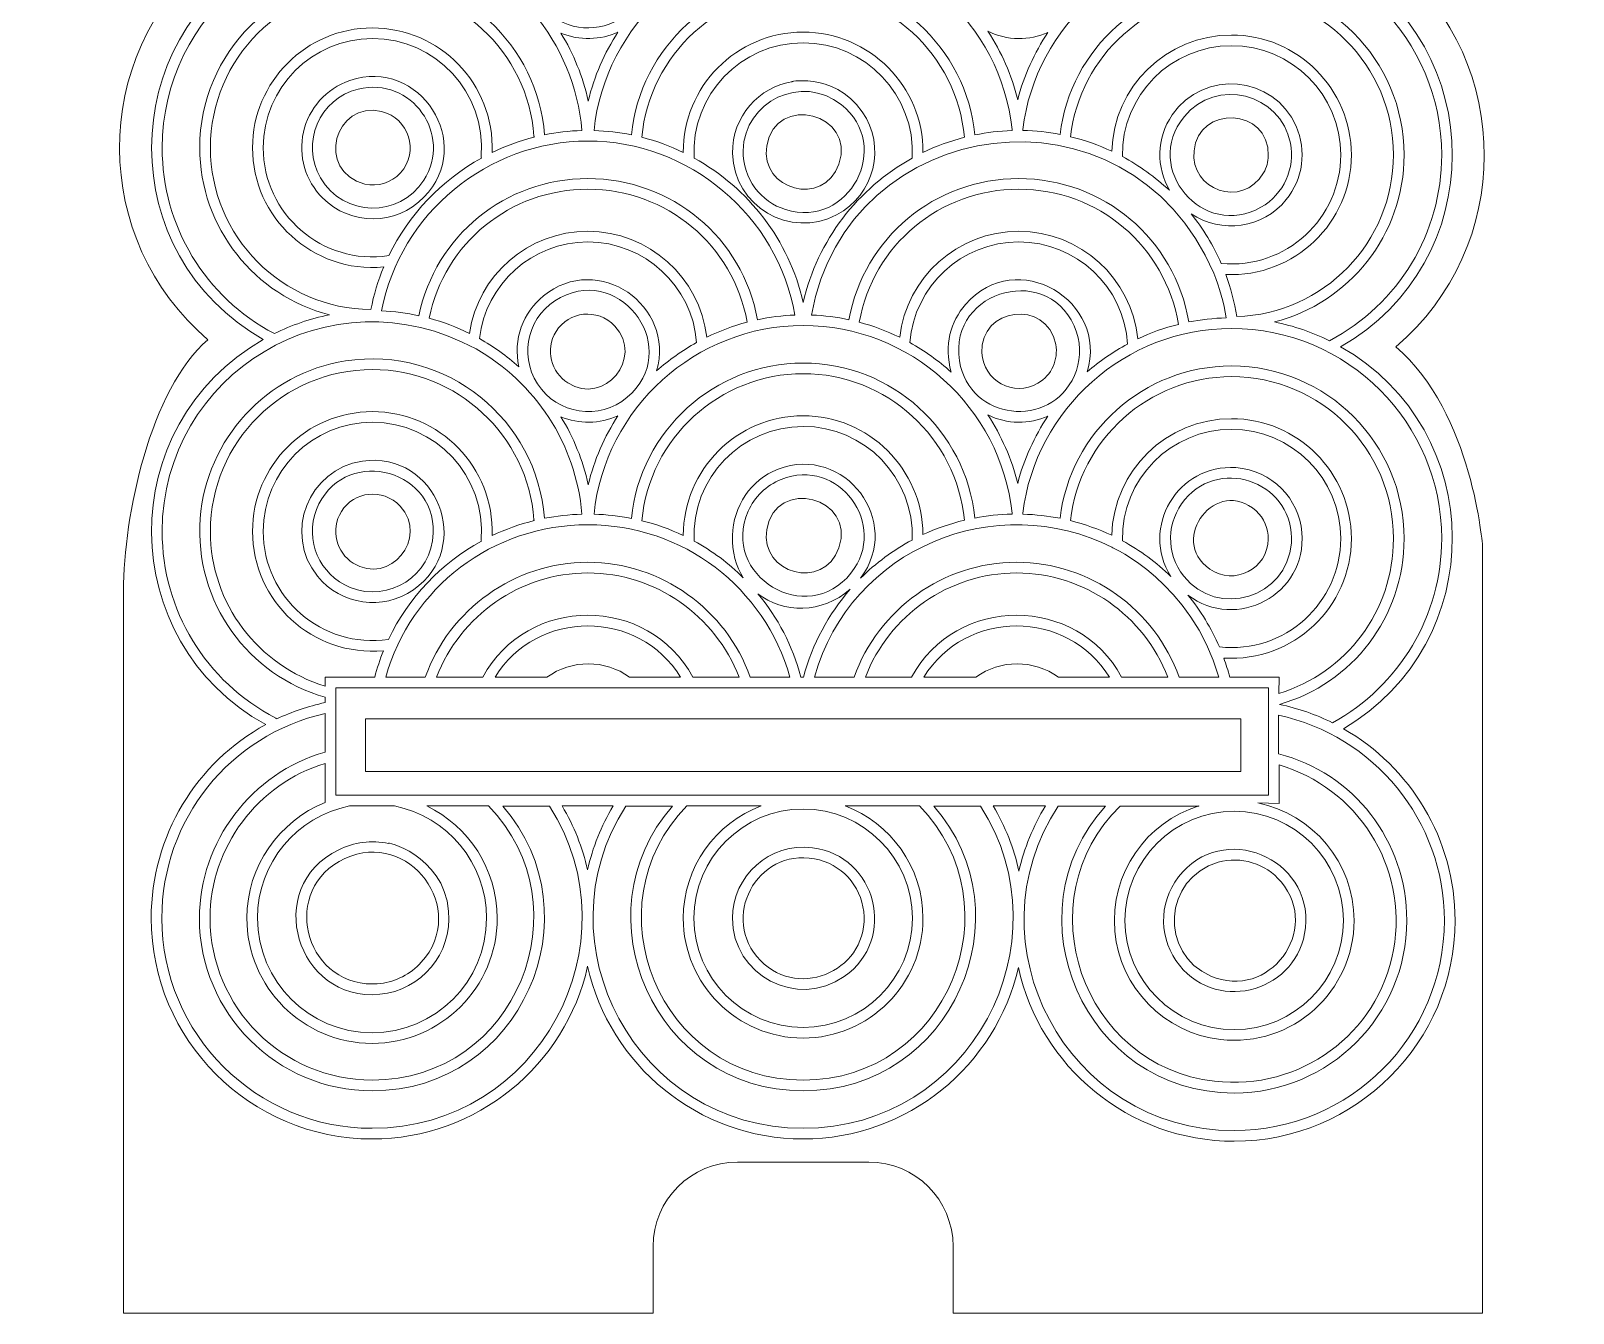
# Model space of a CAD drawing. Header units: inches. Extents: x 147 to 746, y 116 to 678.
# Drawn here: x 456.4 to 746.1, y 116.2 to 357.1 of the extents above; entities that cross this region are included whole.
import ezdxf

# ---------------------------------------------------------------- set-up
doc = ezdxf.new("R2010")
doc.units = ezdxf.units.IN
doc.header["$MEASUREMENT"] = 0
doc.layers.add('_U+0421_U+043B_U+043E_U+0439 1', color=7, linetype='Continuous')

# ---------------------------------------------------------------- blocks, each defined once
blk = doc.blocks.new('block 2')
at = {"layer": '_U+0421_U+043B_U+043E_U+0439 1', "color": 7, "lineweight": 9, "true_color": 0xffffff}
blk.add_lwpolyline([(513.67, 213.48), (513.67, 233.69), (688.84, 233.69), (688.84, 213.48), (513.67, 213.48)], dxfattribs=at)
at = {"layer": '_U+0421_U+043B_U+043E_U+0439 1', "color": 1, "lineweight": 9, "true_color": 0xff0000}
blk.add_lwpolyline([(683.66, 217.98), (519.26, 217.98), (519.26, 227.88), (683.66, 227.88), (683.66, 217.98), (683.66, 217.98)], dxfattribs=at)
for points, knots in [([(712.78, 514.04), (734.77, 532.81), (735.06, 567.01), (712.78, 586.14), (746.07, 614.55), (726, 669.68), (681.9, 669.68), (665.22, 669.68), (650.34, 660.89), (641.85, 647.6), (623.27, 677.62), (580.05, 677.77), (561.24, 647.91), (552.88, 661.77), (537.66, 671.02), (520.55, 671.02), (476.43, 671.02), (456.41, 615.86), (489.67, 587.47), (467.35, 568.31), (467.72, 534.11), (489.67, 515.38), (467.35, 496.21), (467.72, 462.02), (489.67, 443.28), (467.35, 424.12), (467.72, 389.92), (489.67, 371.19), (467.35, 352.03), (467.72, 317.83), (489.67, 299.09), (478.83, 289.79), (473.82, 266.02), (473.82, 251.87), (473.82, 251.87), (473.82, 116.17), (473.82, 116.17), (473.82, 116.17), (573.27, 116.17), (573.27, 116.17), (573.27, 116.17), (573.27, 128.71), (573.27, 128.71), (573.27, 137.46), (580.39, 144.58), (589.14, 144.58), (589.14, 144.58), (613.76, 144.58), (613.76, 144.58), (622.51, 144.58), (629.62, 137.46), (629.62, 128.71), (629.62, 128.71), (629.62, 116.17), (629.62, 116.17), (629.62, 116.17), (729.07, 116.17), (729.07, 116.17), (729.07, 124.46), (729.07, 256.33), (729.07, 260.12), (729.07, 260.12), (727.27, 285.32), (712.78, 297.76), (734.77, 316.53), (735.06, 350.73), (712.78, 369.85), (734.77, 388.62), (735.06, 422.83), (712.78, 441.95), (734.77, 460.72), (735.06, 494.92), (712.78, 514.04)], [0, 0, 0, 0, 1, 1, 1, 2, 2, 2, 3, 3, 3, 4, 4, 4, 5, 5, 5, 6, 6, 6, 7, 7, 7, 8, 8, 8, 9, 9, 9, 10, 10, 10, 11, 11, 11, 12, 12, 12, 13, 13, 13, 14, 14, 14, 15, 15, 15, 16, 16, 16, 17, 17, 17, 18, 18, 18, 19, 19, 19, 20, 20, 20, 21, 21, 21, 22, 22, 22, 23, 23, 23, 24, 24, 24, 24]), ([(594.63, 335.54), (596.28, 345.47), (611.47, 341.62), (608.15, 332.09), (605.32, 323.88), (593.24, 327.24), (594.63, 335.54)], [0, 0, 0, 0, 1, 1, 1, 2, 2, 2, 2]), ([(525.82, 330.45), (524.06, 328.52), (521.54, 327.82), (519.15, 328.31), (509.77, 330.78), (513.46, 344.11), (522.28, 341.98), (527.4, 340.74), (529.4, 334.39), (525.82, 330.45)], [0, 0, 0, 0, 1, 1, 1, 2, 2, 2, 3, 3, 3, 3]), ([(687.94, 330.45), (683.84, 323.58), (674.11, 327.32), (674.86, 334.56), (675.62, 343.18), (689.04, 342.82), (688.81, 333.65), (688.78, 332.53), (688.51, 331.49), (687.94, 330.45)], [0, 0, 0, 0, 1, 1, 1, 2, 2, 2, 3, 3, 3, 3]), ([(555.05, 300.64), (557.44, 304.43), (562.76, 305.12), (566.11, 301.66), (571.56, 295.62), (564.15, 286.65), (557.27, 290.96), (554.17, 292.88), (552.9, 297.23), (555.05, 300.64)], [0, 0, 0, 0, 1, 1, 1, 2, 2, 2, 3, 3, 3, 3]), ([(645.56, 290.91), (640.95, 288.21), (635.3, 291.41), (635.03, 296.63), (634.61, 305.1), (647.14, 306.89), (648.9, 298.21), (649.4, 295.33), (648.16, 292.46), (645.56, 290.91)], [0, 0, 0, 0, 1, 1, 1, 2, 2, 2, 3, 3, 3, 3]), ([(594.63, 263.45), (596.28, 273.37), (611.47, 269.52), (608.15, 260), (605.32, 251.78), (593.24, 255.14), (594.63, 263.45)], [0, 0, 0, 0, 1, 1, 1, 2, 2, 2, 2]), ([(677.83, 255.98), (669.83, 261.62), (679.19, 273.56), (686.51, 266.93), (688.03, 265.56), (688.85, 263.58), (688.81, 261.63), (688.72, 256.05), (682.42, 252.77), (677.83, 255.98)], [0, 0, 0, 0, 1, 1, 1, 2, 2, 2, 3, 3, 3, 3]), ([(514.72, 266.8), (517.11, 270.6), (522.42, 271.29), (525.78, 267.83), (531.22, 261.78), (523.82, 252.82), (516.93, 257.12), (513.84, 259.05), (512.57, 263.4), (514.72, 266.8)], [0, 0, 0, 0, 1, 1, 1, 2, 2, 2, 3, 3, 3, 3])]:
    blk.add_open_spline(points, degree=3, knots=knots, dxfattribs=at)
at = {"layer": '_U+0421_U+043B_U+043E_U+0439 1', "color": 7, "lineweight": 9, "true_color": 0xffffff}
for points, knots in [([(702.93, 226), (730.31, 242.14), (730.21, 281.91), (702.39, 297.78), (730.33, 313.66), (730.39, 353.9), (702.39, 369.88), (730.33, 385.76), (730.39, 425.99), (702.39, 441.97), (730.33, 457.86), (730.38, 498.09), (702.39, 514.06), (730.33, 529.94), (730.39, 570.18), (702.39, 586.16), (715.37, 593.54), (723.38, 607.19), (723.38, 622.2), (723.38, 645.08), (704.77, 663.68), (681.9, 663.68), (662.82, 663.68), (646.39, 650.49), (641.75, 632.57), (637.3, 650.78), (620.75, 664.24), (601.45, 664.24), (582.09, 664.24), (565.45, 650.64), (561.09, 632.31), (557.02, 651.04), (540.19, 665.02), (520.55, 665.02), (497.68, 665.02), (479.07, 646.41), (479.07, 623.54), (479.07, 608.52), (487.08, 594.87), (500.06, 587.49), (472.09, 571.53), (472.1, 531.3), (500.06, 515.4), (472.04, 499.4), (472.16, 459.17), (500.06, 443.3), (472.04, 427.31), (472.16, 387.08), (500.06, 371.21), (472.1, 355.25), (472.1, 315.01), (500.06, 299.11), (471.88, 283.03), (472.17, 242.43), (500.51, 226.77), (487.53, 219.67), (479.01, 205.94), (479.01, 190.39), (479.01, 167.51), (497.62, 148.91), (520.49, 148.91), (540.26, 148.91), (556.84, 162.82), (560.97, 181.36), (565.1, 162.82), (581.68, 148.91), (601.45, 148.91), (621.15, 148.91), (637.67, 162.71), (641.88, 181.15), (645.93, 162.5), (662.56, 148.48), (682.41, 148.48), (705.28, 148.48), (723.89, 167.09), (723.89, 189.96), (723.89, 205.31), (715.48, 218.83), (702.93, 226)], [0, 0, 0, 0, 1, 1, 1, 2, 2, 2, 3, 3, 3, 4, 4, 4, 5, 5, 5, 6, 6, 6, 7, 7, 7, 8, 8, 8, 9, 9, 9, 10, 10, 10, 11, 11, 11, 12, 12, 12, 13, 13, 13, 14, 14, 14, 15, 15, 15, 16, 16, 16, 17, 17, 17, 18, 18, 18, 19, 19, 19, 20, 20, 20, 21, 21, 21, 22, 22, 22, 23, 23, 23, 24, 24, 24, 25, 25, 25, 26, 26, 26, 26]), ([(481.07, 335.16), (481.07, 360.13), (504.26, 379.78), (530.71, 373.29), (546.67, 368.99), (558.55, 355.04), (559.9, 338.4), (557.51, 338.33), (555.16, 338.06), (552.88, 337.6), (551.63, 354.42), (537.45, 367.59), (520.55, 367.59), (502.67, 367.59), (488.13, 353.04), (488.13, 335.16), (488.13, 320.07), (498.5, 307.35), (512.49, 303.76), (508.85, 303.04), (505.38, 301.84), (502.15, 300.23), (489.14, 307.09), (481.07, 320.45), (481.07, 335.16)], [0, 0, 0, 0, 1, 1, 1, 2, 2, 2, 3, 3, 3, 4, 4, 4, 5, 5, 5, 6, 6, 6, 7, 7, 7, 8, 8, 8, 8]), ([(552.21, 376.1), (556.04, 380.91), (562.79, 381.68), (567.55, 378.38), (573.75, 374.08), (574.1, 365.12), (568.39, 360.33), (564.32, 356.92), (558.16, 356.66), (553.74, 360.39), (549.05, 364.39), (548.42, 371.33), (552.21, 376.1)], [0, 0, 0, 0, 1, 1, 1, 2, 2, 2, 3, 3, 3, 4, 4, 4, 4]), ([(640.7, 338.57), (640.69, 338.51), (640.69, 338.45), (640.68, 338.39), (638.31, 338.32), (635.98, 338.04), (633.71, 337.58), (632.09, 354.05), (618.14, 366.8), (601.45, 366.8), (584.81, 366.8), (570.81, 354.04), (569.19, 337.59), (566.91, 338.05), (564.57, 338.33), (562.18, 338.4), (564.21, 358.35), (581.28, 373.86), (601.45, 373.86), (621.59, 373.86), (638.59, 358.46), (640.7, 338.57)], [0, 0, 0, 0, 1, 1, 1, 2, 2, 2, 3, 3, 3, 4, 4, 4, 5, 5, 5, 6, 6, 6, 7, 7, 7, 7]), ([(721.38, 333.83), (721.38, 319.11), (713.31, 305.76), (700.3, 298.9), (697.07, 300.5), (693.6, 301.7), (689.96, 302.42), (703.95, 306.02), (714.32, 318.73), (714.32, 333.83), (714.32, 351.71), (699.78, 366.25), (681.9, 366.25), (665.48, 366.25), (651.62, 353.82), (649.71, 337.67), (647.43, 338.11), (645.1, 338.36), (642.73, 338.41), (642.72, 338.46), (642.72, 338.51), (642.71, 338.56), (645.06, 358.18), (661.97, 373.31), (681.9, 373.31), (703.67, 373.31), (721.38, 355.6), (721.38, 333.83)], [0, 0, 0, 0, 1, 1, 1, 2, 2, 2, 3, 3, 3, 4, 4, 4, 5, 5, 5, 6, 6, 6, 7, 7, 7, 8, 8, 8, 9, 9, 9, 9]), ([(520.55, 357.68), (508.14, 357.68), (498.04, 347.58), (498.04, 335.16), (498.04, 322.08), (509.28, 311.5), (522.68, 312.76), (521.62, 310.21), (520.8, 307.53), (520.27, 304.75), (503.63, 304.9), (490.13, 318.48), (490.13, 335.16), (490.13, 351.94), (503.78, 365.58), (520.55, 365.58), (536.44, 365.58), (549.77, 353.19), (550.9, 337.36), (550.9, 337.28), (550.93, 337.22), (550.95, 337.16), (548.2, 336.46), (545.55, 335.49), (543.03, 334.27), (543.54, 347.26), (533.11, 357.68), (520.55, 357.68)], [0, 0, 0, 0, 1, 1, 1, 2, 2, 2, 3, 3, 3, 4, 4, 4, 5, 5, 5, 6, 6, 6, 7, 7, 7, 8, 8, 8, 9, 9, 9, 9]), ([(601.45, 364.8), (617.2, 364.8), (630.34, 352.71), (631.74, 337.12), (629.04, 336.43), (626.43, 335.48), (623.96, 334.28), (624.04, 346.66), (613.95, 356.89), (601.45, 356.89), (588.9, 356.89), (578.83, 346.58), (578.94, 334.3), (576.46, 335.49), (573.86, 336.44), (571.16, 337.14), (572.56, 352.7), (585.75, 364.8), (601.45, 364.8)], [0, 0, 0, 0, 1, 1, 1, 2, 2, 2, 3, 3, 3, 4, 4, 4, 5, 5, 5, 6, 6, 6, 6]), ([(704.41, 333.83), (704.41, 346.24), (694.32, 356.34), (681.9, 356.34), (669.71, 356.34), (659.76, 346.6), (659.41, 334.5), (656.94, 335.66), (654.35, 336.58), (651.67, 337.24), (653.38, 352.48), (666.42, 364.25), (681.9, 364.25), (698.68, 364.25), (712.32, 350.6), (712.32, 333.83), (712.32, 317.39), (699.21, 303.96), (682.9, 303.43), (682.47, 306.18), (681.76, 308.83), (680.81, 311.36), (693.82, 310.74), (704.41, 321.13), (704.41, 333.83)], [0, 0, 0, 0, 1, 1, 1, 2, 2, 2, 3, 3, 3, 4, 4, 4, 5, 5, 5, 6, 6, 6, 7, 7, 7, 8, 8, 8, 8]), ([(566.67, 356.9), (564.12, 352.98), (562.2, 348.61), (561.09, 343.94), (560.09, 348.52), (558.34, 352.82), (555.96, 356.7), (559.46, 355.24), (563.44, 355.4), (566.67, 356.9)], [0, 0, 0, 0, 1, 1, 1, 2, 2, 2, 3, 3, 3, 3]), ([(636.14, 357.04), (639.78, 355.26), (643.96, 355.27), (647.43, 356.82), (644.87, 353.01), (642.93, 348.75), (641.75, 344.19), (640.61, 348.83), (638.7, 353.16), (636.14, 357.04)], [0, 0, 0, 0, 1, 1, 1, 2, 2, 2, 3, 3, 3, 3]), ([(541.04, 333.23), (533.55, 329.08), (527.41, 322.67), (523.64, 314.89), (511.09, 312.99), (500.04, 322.75), (500.04, 335.16), (500.04, 346.47), (509.24, 355.68), (520.55, 355.68), (532.41, 355.68), (541.93, 345.57), (541, 333.56), (540.99, 333.44), (541.01, 333.33), (541.04, 333.23)], [0, 0, 0, 0, 1, 1, 1, 2, 2, 2, 3, 3, 3, 4, 4, 4, 5, 5, 5, 5]), ([(601.45, 354.89), (613.08, 354.89), (622.59, 345.12), (621.92, 333.21), (611.78, 327.57), (604.12, 317.8), (601.47, 306.08), (598.82, 317.82), (591.14, 327.6), (580.98, 333.23), (580.32, 345.18), (589.85, 354.89), (601.45, 354.89)], [0, 0, 0, 0, 1, 1, 1, 2, 2, 2, 3, 3, 3, 4, 4, 4, 4]), ([(692.19, 325.41), (692.19, 325.41), (692.19, 325.41), (692.19, 325.41), (695.33, 329.29), (696.05, 334.65), (694.04, 339.2), (689.82, 348.79), (676.68, 350.02), (670.76, 341.32), (667.8, 336.95), (667.77, 331.45), (670.23, 327.18), (667.58, 329.65), (664.61, 331.78), (661.4, 333.51), (661.22, 345.02), (670.53, 354.34), (681.9, 354.34), (693.21, 354.34), (702.42, 345.14), (702.42, 333.83), (702.42, 321.93), (692.2, 312.29), (679.98, 313.41), (678.51, 316.8), (676.59, 319.94), (674.31, 322.77), (680.02, 318.9), (687.81, 320.03), (692.19, 325.41)], [0, 0, 0, 0, 1, 1, 1, 2, 2, 2, 3, 3, 3, 4, 4, 4, 5, 5, 5, 6, 6, 6, 7, 7, 7, 8, 8, 8, 9, 9, 9, 10, 10, 10, 10]), ([(516.34, 347.8), (511.81, 346.27), (508.59, 342.49), (507.61, 338.11), (506.6, 333.62), (507.98, 328.92), (511.2, 325.72), (516.43, 320.49), (524.98, 320.49), (530.21, 325.85), (540.02, 335.95), (529.43, 352.27), (516.34, 347.8)], [0, 0, 0, 0, 1, 1, 1, 2, 2, 2, 3, 3, 3, 4, 4, 4, 4]), ([(530.19, 329.04), (525.63, 321.94), (515.11, 322.08), (510.81, 329.49), (507.04, 336.07), (510.6, 344.36), (517.89, 346.18), (527.9, 348.66), (535.71, 337.6), (530.19, 329.04)], [0, 0, 0, 0, 1, 1, 1, 2, 2, 2, 3, 3, 3, 3]), ([(607.74, 322.56), (614.9, 326.31), (617.03, 335.44), (612.56, 341.92), (607.12, 349.8), (597.72, 347.33), (599.57, 347.6), (593.16, 346.66), (588.04, 341.05), (588.19, 334.08), (588.43, 324.17), (598.98, 317.96), (607.74, 322.56)], [0, 0, 0, 0, 1, 1, 1, 2, 2, 2, 3, 3, 3, 4, 4, 4, 4]), ([(608.59, 343.27), (618.4, 335.5), (610.07, 319.83), (598.16, 323.54), (593.51, 324.98), (590.09, 329.38), (590.18, 334.61), (590.38, 343.95), (601.23, 349.13), (608.59, 343.27)], [0, 0, 0, 0, 1, 1, 1, 2, 2, 2, 3, 3, 3, 3]), ([(678.6, 311.57), (679.66, 308.91), (680.45, 306.1), (680.91, 303.19), (678.52, 303.13), (676.17, 302.88), (673.88, 302.42), (671.23, 318.06), (657.86, 329.36), (641.93, 329.36), (626.14, 329.36), (612.88, 318.26), (610.05, 302.85), (607.77, 303.34), (605.43, 303.64), (603.04, 303.73), (609.61, 341.56), (662.28, 349.27), (678.6, 311.57)], [0, 0, 0, 0, 1, 1, 1, 2, 2, 2, 3, 3, 3, 4, 4, 4, 5, 5, 5, 6, 6, 6, 6]), ([(672.99, 340.98), (679.02, 348.45), (691.14, 345.43), (692.96, 336.01), (693.87, 331.33), (691.77, 326.45), (687.44, 323.97), (676.67, 317.8), (665.05, 331.21), (672.99, 340.98)], [0, 0, 0, 0, 1, 1, 1, 2, 2, 2, 3, 3, 3, 3]), ([(561.01, 336.42), (580.11, 336.42), (596.65, 322.43), (599.9, 303.73), (597.51, 303.64), (595.17, 303.34), (592.89, 302.85), (590.06, 318.27), (576.79, 329.37), (561.01, 329.37), (545.48, 329.37), (532.39, 318.63), (529.28, 303.6), (527, 304.1), (524.65, 304.41), (522.26, 304.51), (525.82, 322.82), (542.18, 336.42), (561.01, 336.42)], [0, 0, 0, 0, 1, 1, 1, 2, 2, 2, 3, 3, 3, 4, 4, 4, 5, 5, 5, 6, 6, 6, 6]), ([(561.01, 327.37), (575.86, 327.37), (588.33, 316.9), (590.94, 302.39), (588.3, 301.69), (585.76, 300.74), (583.35, 299.55), (582.05, 310.81), (572.48, 319.46), (561.01, 319.46), (549.79, 319.46), (540.38, 311.19), (538.76, 300.29), (536.36, 301.47), (533.84, 302.43), (531.22, 303.13), (534.11, 317.26), (546.42, 327.37), (561.01, 327.37)], [0, 0, 0, 0, 1, 1, 1, 2, 2, 2, 3, 3, 3, 4, 4, 4, 5, 5, 5, 6, 6, 6, 6]), ([(641.93, 319.46), (630.45, 319.46), (620.89, 310.8), (619.59, 299.54), (617.18, 300.73), (614.64, 301.68), (612, 302.38), (614.61, 316.9), (627.08, 327.37), (641.93, 327.37), (656.91, 327.37), (669.48, 316.71), (671.93, 301.98), (669.28, 301.32), (666.73, 300.39), (664.3, 299.24), (663.14, 310.65), (653.51, 319.46), (641.93, 319.46)], [0, 0, 0, 0, 1, 1, 1, 2, 2, 2, 3, 3, 3, 4, 4, 4, 5, 5, 5, 6, 6, 6, 6]), ([(548.07, 294.01), (545.8, 296.03), (543.32, 297.8), (540.66, 299.29), (541.83, 309.56), (550.54, 317.46), (561.01, 317.46), (571.72, 317.46), (580.62, 309.18), (581.45, 298.56), (578.74, 297.06), (576.22, 295.26), (573.92, 293.22), (577.48, 305.47), (562.98, 315.68), (552.67, 307.32), (548.91, 304.26), (546.91, 299.15), (548.07, 294.01)], [0, 0, 0, 0, 1, 1, 1, 2, 2, 2, 3, 3, 3, 4, 4, 4, 5, 5, 5, 6, 6, 6, 6]), ([(631.94, 305.7), (629.15, 302.49), (627.87, 298.15), (629.25, 292.99), (626.89, 295.12), (624.29, 296.99), (621.49, 298.55), (622.32, 309.18), (631.21, 317.46), (641.93, 317.46), (652.73, 317.46), (661.71, 309.04), (662.4, 298.28), (659.67, 296.81), (657.12, 295.05), (654.79, 293.04), (658.87, 306.33), (641.6, 316.81), (631.94, 305.7)], [0, 0, 0, 0, 1, 1, 1, 2, 2, 2, 3, 3, 3, 4, 4, 4, 5, 5, 5, 6, 6, 6, 6]), ([(555.9, 307.04), (567.67, 313.14), (578.81, 297.05), (568.42, 288.27), (563.18, 283.86), (555.25, 285.04), (551.55, 290.81), (547.92, 296.43), (549.96, 303.99), (555.9, 307.04)], [0, 0, 0, 0, 1, 1, 1, 2, 2, 2, 3, 3, 3, 3]), ([(630.82, 295.1), (628.68, 308.74), (648.36, 313.82), (652.79, 300.52), (653.71, 297.73), (653.49, 294.82), (652.41, 292.38), (647.9, 282.13), (632.66, 283.91), (630.82, 295.1)], [0, 0, 0, 0, 1, 1, 1, 2, 2, 2, 3, 3, 3, 3]), ([(481.07, 263.07), (481.07, 292.45), (512.44, 312.32), (540.02, 297.36), (551.02, 291.07), (558.81, 279.64), (559.9, 266.31), (557.5, 266.24), (555.16, 265.98), (552.88, 265.53), (551.49, 283.99), (534.53, 298.04), (515.5, 295.1), (500.72, 292.82), (489.32, 280.42), (488.22, 265.51), (487.05, 249.66), (497.36, 235.98), (511.67, 231.9), (511.67, 231.9), (511.67, 230.9), (511.67, 230.9), (508.48, 230.21), (505.44, 229.19), (502.6, 227.84), (502.53, 227.9), (502.48, 227.96), (502.4, 228), (489.24, 234.82), (481.07, 248.26), (481.07, 263.07)], [0, 0, 0, 0, 1, 1, 1, 2, 2, 2, 3, 3, 3, 4, 4, 4, 5, 5, 5, 6, 6, 6, 7, 7, 7, 8, 8, 8, 9, 9, 9, 10, 10, 10, 10]), ([(640.7, 266.47), (640.69, 266.42), (640.69, 266.37), (640.68, 266.31), (638.3, 266.26), (635.97, 266.02), (633.7, 265.59), (632.03, 282.02), (618.1, 294.71), (601.45, 294.71), (584.82, 294.71), (570.83, 281.96), (569.2, 265.52), (566.92, 265.97), (564.58, 266.24), (562.18, 266.31), (564.21, 286.26), (581.28, 301.77), (601.45, 301.77), (621.59, 301.77), (638.59, 286.36), (640.7, 266.47)], [0, 0, 0, 0, 1, 1, 1, 2, 2, 2, 3, 3, 3, 4, 4, 4, 5, 5, 5, 6, 6, 6, 7, 7, 7, 7]), ([(721.38, 261.73), (721.38, 247.31), (713.52, 234.05), (700.87, 227.1), (697.75, 228.66), (694.41, 229.84), (690.9, 230.57), (704.6, 234.47), (714.32, 246.97), (714.32, 261.73), (714.32, 279.61), (699.78, 294.16), (681.9, 294.16), (665.46, 294.16), (651.59, 281.69), (649.7, 265.53), (647.44, 265.98), (645.11, 266.24), (642.73, 266.3), (642.72, 266.36), (642.71, 266.41), (642.71, 266.47), (645.06, 286.08), (661.97, 301.21), (681.9, 301.21), (703.67, 301.21), (721.38, 283.5), (721.38, 261.73)], [0, 0, 0, 0, 1, 1, 1, 2, 2, 2, 3, 3, 3, 4, 4, 4, 5, 5, 5, 6, 6, 6, 7, 7, 7, 8, 8, 8, 9, 9, 9, 9]), ([(543.03, 262.28), (543.48, 275.19), (533.11, 285.58), (520.55, 285.58), (508.14, 285.58), (498.04, 275.48), (498.04, 263.07), (498.04, 249.99), (509.26, 239.44), (522.63, 240.66), (521.98, 239.06), (521.45, 237.39), (520.99, 235.69), (520.99, 235.69), (511.67, 235.69), (511.67, 235.69), (511.67, 235.69), (511.67, 234), (511.67, 234), (499.22, 237.82), (490.13, 249.39), (490.13, 263.07), (490.13, 279.84), (503.78, 293.49), (520.55, 293.49), (536.44, 293.49), (549.77, 281.09), (550.9, 265.26), (550.9, 265.2), (550.93, 265.16), (550.94, 265.1), (548.19, 264.42), (545.54, 263.48), (543.03, 262.28)], [0, 0, 0, 0, 1, 1, 1, 2, 2, 2, 3, 3, 3, 4, 4, 4, 5, 5, 5, 6, 6, 6, 7, 7, 7, 8, 8, 8, 9, 9, 9, 10, 10, 10, 11, 11, 11, 11]), ([(601.45, 292.71), (617.15, 292.71), (630.27, 280.68), (631.73, 265.17), (629.03, 264.52), (626.43, 263.61), (623.96, 262.46), (623.86, 274.79), (613.8, 284.8), (601.45, 284.8), (589.04, 284.8), (578.95, 274.71), (578.94, 262.31), (576.47, 263.48), (573.87, 264.41), (571.16, 265.08), (572.58, 280.62), (585.76, 292.71), (601.45, 292.71)], [0, 0, 0, 0, 1, 1, 1, 2, 2, 2, 3, 3, 3, 4, 4, 4, 5, 5, 5, 6, 6, 6, 6]), ([(681.57, 235.69), (681.24, 236.91), (680.88, 238.11), (680.46, 239.28), (693.56, 238.44), (704.41, 248.88), (704.41, 261.73), (704.41, 274.15), (694.32, 284.25), (681.9, 284.25), (669.69, 284.25), (659.73, 274.47), (659.4, 262.34), (656.95, 263.5), (654.36, 264.42), (651.67, 265.09), (653.35, 280.36), (666.41, 292.15), (681.9, 292.15), (698.68, 292.15), (712.32, 278.51), (712.32, 261.73), (712.32, 248.05), (703.42, 236.45), (690.82, 232.64), (690.82, 232.64), (690.84, 235.69), (690.84, 235.69), (690.84, 235.69), (681.57, 235.69), (681.57, 235.69), (681.57, 235.69), (681.57, 235.69), (681.57, 235.69)], [0, 0, 0, 0, 1, 1, 1, 2, 2, 2, 3, 3, 3, 4, 4, 4, 5, 5, 5, 6, 6, 6, 7, 7, 7, 8, 8, 8, 9, 9, 9, 10, 10, 10, 11, 11, 11, 11]), ([(566.67, 284.81), (564.12, 280.89), (562.2, 276.52), (561.09, 271.84), (560.09, 276.43), (558.34, 280.73), (555.96, 284.61), (559.29, 283.22), (563.25, 283.23), (566.67, 284.81)], [0, 0, 0, 0, 1, 1, 1, 2, 2, 2, 3, 3, 3, 3]), ([(641.75, 272.1), (640.61, 276.74), (638.69, 281.07), (636.14, 284.95), (639.76, 283.18), (643.94, 283.17), (647.43, 284.73), (644.87, 280.92), (642.93, 276.66), (641.75, 272.1)], [0, 0, 0, 0, 1, 1, 1, 2, 2, 2, 3, 3, 3, 3]), ([(541.03, 261.25), (533.47, 257.12), (527.33, 250.69), (523.58, 242.79), (511.02, 240.93), (500.04, 250.7), (500.04, 263.07), (500.04, 274.38), (509.24, 283.58), (520.55, 283.58), (532.41, 283.58), (541.93, 273.47), (541, 261.46), (540.99, 261.39), (541.02, 261.32), (541.03, 261.25)], [0, 0, 0, 0, 1, 1, 1, 2, 2, 2, 3, 3, 3, 4, 4, 4, 5, 5, 5, 5]), ([(601.45, 282.8), (612.92, 282.8), (622.41, 273.28), (621.93, 261.45), (618.35, 259.54), (615.08, 257.12), (612.22, 254.26), (620.28, 264.9), (609.25, 279.55), (596.74, 274.76), (591.54, 272.76), (588.36, 267.73), (588.17, 262.29), (588.07, 259.16), (588.85, 256.49), (590.21, 254.37), (587.47, 257.08), (584.37, 259.41), (580.97, 261.26), (580.39, 273.22), (589.96, 282.8), (601.45, 282.8)], [0, 0, 0, 0, 1, 1, 1, 2, 2, 2, 3, 3, 3, 4, 4, 4, 5, 5, 5, 6, 6, 6, 7, 7, 7, 7]), ([(695.12, 262.85), (694.6, 269.2), (689.53, 274.57), (682.74, 275.05), (671.77, 275.82), (664.7, 263.7), (670.53, 254.59), (667.82, 257.24), (664.75, 259.5), (661.41, 261.32), (661.18, 272.95), (670.55, 282.25), (681.9, 282.25), (693.21, 282.25), (702.42, 273.04), (702.42, 261.73), (702.42, 249.69), (691.96, 240), (679.62, 241.36), (678.1, 244.91), (676.1, 248.19), (673.71, 251.12), (682.79, 244.18), (696.07, 251.18), (695.12, 262.85)], [0, 0, 0, 0, 1, 1, 1, 2, 2, 2, 3, 3, 3, 4, 4, 4, 5, 5, 5, 6, 6, 6, 7, 7, 7, 8, 8, 8, 8]), ([(518.67, 276.29), (508.51, 274.78), (503.74, 262.68), (510.26, 254.65), (510.26, 254.65), (510.26, 254.65), (510.26, 254.65), (514.68, 249.19), (522.55, 248.13), (528.26, 252.1), (539.76, 260.09), (532.66, 278.27), (518.67, 276.29)], [0, 0, 0, 0, 1, 1, 1, 2, 2, 2, 3, 3, 3, 4, 4, 4, 4]), ([(516.4, 252.53), (510.59, 254.9), (507.82, 261.43), (510.05, 267.17), (514.61, 278.99), (532.32, 275.46), (531.98, 262.75), (531.75, 254.76), (523.63, 249.62), (516.4, 252.53)], [0, 0, 0, 0, 1, 1, 1, 2, 2, 2, 3, 3, 3, 3]), ([(591.14, 266.86), (592.32, 269.53), (594.52, 271.72), (597.31, 272.83), (608.1, 277.17), (617.62, 264.28), (610.43, 255.23), (602.2, 244.85), (585.8, 254.78), (591.14, 266.86)], [0, 0, 0, 0, 1, 1, 1, 2, 2, 2, 3, 3, 3, 3]), ([(672.92, 254.68), (669.52, 258.97), (669.71, 264.98), (673.13, 269.05), (680.2, 277.45), (693.95, 271.82), (693.14, 260.88), (692.35, 250.59), (679.32, 246.63), (672.92, 254.68)], [0, 0, 0, 0, 1, 1, 1, 2, 2, 2, 3, 3, 3, 3]), ([(679.5, 235.69), (679.5, 235.69), (672.07, 235.69), (672.07, 235.69), (667.53, 248.4), (655.33, 257.27), (641.54, 257.27), (627.76, 257.27), (615.55, 248.4), (611.02, 235.69), (611.02, 235.69), (603.59, 235.69), (603.59, 235.69), (610.39, 260.11), (637.83, 271.01), (659.45, 260.08), (659.45, 260.08), (674.52, 253.43), (679.5, 235.69)], [0, 0, 0, 0, 1, 1, 1, 2, 2, 2, 3, 3, 3, 4, 4, 4, 5, 5, 5, 6, 6, 6, 6]), ([(598.97, 235.69), (598.97, 235.69), (591.53, 235.69), (591.53, 235.69), (587, 248.4), (574.8, 257.27), (561.01, 257.27), (547.23, 257.27), (535.02, 248.4), (530.49, 235.69), (530.49, 235.69), (523.06, 235.69), (523.06, 235.69), (527.81, 252.52), (543.1, 264.33), (561.01, 264.33), (578.93, 264.33), (594.22, 252.52), (598.97, 235.69)], [0, 0, 0, 0, 1, 1, 1, 2, 2, 2, 3, 3, 3, 4, 4, 4, 5, 5, 5, 6, 6, 6, 6]), ([(541.3, 235.69), (541.3, 235.69), (532.61, 235.69), (532.61, 235.69), (537.05, 247.26), (548.32, 255.27), (561.01, 255.27), (573.71, 255.27), (584.98, 247.26), (589.41, 235.69), (589.41, 235.69), (580.73, 235.69), (580.73, 235.69), (572.41, 251.18), (549.61, 251.19), (541.3, 235.69)], [0, 0, 0, 0, 1, 1, 1, 2, 2, 2, 3, 3, 3, 4, 4, 4, 5, 5, 5, 5]), ([(621.83, 235.69), (621.83, 235.69), (613.15, 235.69), (613.15, 235.69), (617.58, 247.26), (628.85, 255.27), (641.54, 255.27), (654.24, 255.27), (665.51, 247.26), (669.94, 235.69), (669.94, 235.69), (661.26, 235.69), (661.26, 235.69), (652.95, 251.17), (630.14, 251.2), (621.83, 235.69)], [0, 0, 0, 0, 1, 1, 1, 2, 2, 2, 3, 3, 3, 4, 4, 4, 5, 5, 5, 5]), ([(610.29, 252.2), (606.22, 247.55), (603.19, 241.94), (601.51, 235.69), (601.51, 235.69), (601.04, 235.69), (601.04, 235.69), (599.47, 241.57), (596.68, 246.89), (592.96, 251.37), (597.69, 247.68), (604.97, 247.55), (610.29, 252.2)], [0, 0, 0, 0, 1, 1, 1, 2, 2, 2, 3, 3, 3, 4, 4, 4, 4]), ([(578.42, 235.69), (578.42, 235.69), (568.86, 235.69), (568.86, 235.69), (564.25, 239.02), (557.95, 239.02), (553.34, 235.69), (553.34, 235.69), (543.6, 235.69), (543.6, 235.69), (551.42, 248.53), (570.6, 248.53), (578.42, 235.69)], [0, 0, 0, 0, 1, 1, 1, 2, 2, 2, 3, 3, 3, 4, 4, 4, 4]), ([(658.96, 235.69), (658.96, 235.69), (649.4, 235.69), (649.4, 235.69), (644.78, 239.02), (638.48, 239.02), (633.87, 235.69), (633.87, 235.69), (624.13, 235.69), (624.13, 235.69), (631.95, 248.53), (651.13, 248.53), (658.96, 235.69)], [0, 0, 0, 0, 1, 1, 1, 2, 2, 2, 3, 3, 3, 4, 4, 4, 4]), ([(520.49, 150.91), (498.72, 150.91), (481.01, 168.62), (481.01, 190.39), (481.01, 208.96), (493.78, 224.8), (511.67, 228.86), (511.67, 228.86), (511.67, 221.58), (511.67, 221.58), (497.89, 217.68), (488.07, 204.85), (488.07, 190.39), (488.07, 172.51), (502.61, 157.96), (520.49, 157.96), (548.51, 157.96), (562.82, 190.99), (545.04, 211.47), (545.04, 211.47), (553.81, 211.47), (553.81, 211.47), (570.24, 185.72), (551.89, 150.91), (520.49, 150.91)], [0, 0, 0, 0, 1, 1, 1, 2, 2, 2, 3, 3, 3, 4, 4, 4, 5, 5, 5, 6, 6, 6, 7, 7, 7, 8, 8, 8, 8]), ([(682.41, 150.48), (650.78, 150.48), (632.48, 185.75), (649.36, 211.47), (649.36, 211.47), (658.22, 211.47), (658.22, 211.47), (639.89, 191.11), (654.17, 157.54), (682.41, 157.54), (700.29, 157.54), (714.83, 172.08), (714.83, 189.96), (714.83, 204.93), (704.81, 217.72), (690.71, 221.29), (690.71, 221.29), (690.71, 228.54), (690.71, 228.54), (708.6, 224.71), (721.89, 208.78), (721.89, 189.96), (721.89, 168.19), (704.18, 150.48), (682.41, 150.48)], [0, 0, 0, 0, 1, 1, 1, 2, 2, 2, 3, 3, 3, 4, 4, 4, 5, 5, 5, 6, 6, 6, 7, 7, 7, 8, 8, 8, 8]), ([(511.67, 212.14), (503.07, 208.64), (496.98, 200.23), (496.98, 190.39), (496.98, 177.42), (507.52, 166.87), (520.49, 166.87), (533.45, 166.87), (544, 177.42), (544, 190.39), (544, 199.65), (538.61, 207.65), (530.8, 211.48), (530.8, 211.48), (542.35, 211.48), (542.35, 211.48), (560.71, 192.68), (547.59, 159.97), (520.49, 159.97), (503.72, 159.97), (490.07, 173.61), (490.07, 190.39), (490.07, 203.76), (499.03, 215.64), (511.67, 219.48), (511.67, 219.48), (511.67, 212.14), (511.67, 212.14), (511.67, 212.14), (511.67, 212.14), (511.67, 212.14)], [0, 0, 0, 0, 1, 1, 1, 2, 2, 2, 3, 3, 3, 4, 4, 4, 5, 5, 5, 6, 6, 6, 7, 7, 7, 8, 8, 8, 9, 9, 9, 10, 10, 10, 10]), ([(675.77, 211.48), (665.98, 208.45), (659.02, 198.9), (659.99, 187.92), (660.92, 177.38), (669.31, 168.77), (679.84, 167.59), (693.4, 166.08), (704.92, 176.7), (704.92, 189.96), (704.92, 200.86), (697.13, 209.98), (686.83, 212.04), (686.83, 212.04), (690.87, 211.92), (690.87, 211.92), (690.87, 211.92), (690.84, 219.18), (690.84, 219.18), (705.25, 215), (715.24, 200.36), (712.32, 184.42), (709.42, 168.52), (694.77, 157.93), (678.72, 159.75), (653.8, 162.57), (642.98, 193.77), (660.97, 211.47), (660.97, 211.47), (675.77, 211.47), (675.77, 211.47), (675.77, 211.47), (675.77, 211.48), (675.77, 211.48)], [0, 0, 0, 0, 1, 1, 1, 2, 2, 2, 3, 3, 3, 4, 4, 4, 5, 5, 5, 6, 6, 6, 7, 7, 7, 8, 8, 8, 9, 9, 9, 10, 10, 10, 11, 11, 11, 11]), ([(516.24, 211.48), (516.24, 211.48), (524.73, 211.48), (524.73, 211.48), (534.58, 209.51), (542, 200.81), (542, 190.39), (542, 178.51), (532.37, 168.87), (520.49, 168.87), (508.61, 168.87), (498.98, 178.51), (498.98, 190.39), (498.98, 200.81), (506.4, 209.5), (516.24, 211.48)], [0, 0, 0, 0, 1, 1, 1, 2, 2, 2, 3, 3, 3, 4, 4, 4, 5, 5, 5, 5]), ([(601.45, 150.91), (570.04, 150.91), (551.7, 185.72), (568.13, 211.47), (568.13, 211.47), (576.9, 211.47), (576.9, 211.47), (559.08, 190.96), (573.48, 157.96), (601.45, 157.96), (629.47, 157.96), (643.79, 190.99), (626, 211.47), (626, 211.47), (634.77, 211.47), (634.77, 211.47), (651.2, 185.72), (632.85, 150.91), (601.45, 150.91)], [0, 0, 0, 0, 1, 1, 1, 2, 2, 2, 3, 3, 3, 4, 4, 4, 5, 5, 5, 6, 6, 6, 6]), ([(556.19, 211.48), (556.19, 211.48), (565.75, 211.48), (565.75, 211.48), (563.52, 207.73), (561.91, 203.7), (560.97, 199.47), (560.03, 203.69), (558.41, 207.73), (556.19, 211.48)], [0, 0, 0, 0, 1, 1, 1, 2, 2, 2, 3, 3, 3, 3]), ([(578.94, 190.39), (578.94, 177.97), (589.04, 167.87), (601.45, 167.87), (613.86, 167.87), (623.96, 177.97), (623.96, 190.39), (623.96, 200.03), (617.86, 208.28), (609.32, 211.48), (609.32, 211.48), (623.31, 211.48), (623.31, 211.48), (641.66, 192.69), (628.56, 159.97), (601.45, 159.97), (574.34, 159.97), (561.24, 192.69), (579.59, 211.48), (579.59, 211.48), (593.58, 211.48), (593.58, 211.48), (585.04, 208.28), (578.94, 200.03), (578.94, 190.39)], [0, 0, 0, 0, 1, 1, 1, 2, 2, 2, 3, 3, 3, 4, 4, 4, 5, 5, 5, 6, 6, 6, 7, 7, 7, 8, 8, 8, 8]), ([(637.15, 211.48), (637.15, 211.48), (646.96, 211.48), (646.96, 211.48), (644.64, 207.67), (642.96, 203.57), (641.98, 199.26), (641.04, 203.56), (639.41, 207.67), (637.15, 211.48)], [0, 0, 0, 0, 1, 1, 1, 2, 2, 2, 3, 3, 3, 3]), ([(601.45, 210.9), (612.76, 210.9), (621.96, 201.7), (621.96, 190.39), (621.96, 179.07), (612.76, 169.87), (601.45, 169.87), (590.14, 169.87), (580.94, 179.07), (580.94, 190.39), (580.94, 201.7), (590.14, 210.9), (601.45, 210.9)], [0, 0, 0, 0, 1, 1, 1, 2, 2, 2, 3, 3, 3, 4, 4, 4, 4]), ([(702.92, 189.96), (702.92, 178.65), (693.72, 169.45), (682.41, 169.45), (671.1, 169.45), (661.9, 178.65), (661.9, 189.96), (661.9, 201.27), (671.1, 210.48), (682.41, 210.48), (693.72, 210.48), (702.92, 201.27), (702.92, 189.96)], [0, 0, 0, 0, 1, 1, 1, 2, 2, 2, 3, 3, 3, 4, 4, 4, 4]), ([(671.95, 198.15), (668.04, 193.12), (668.33, 186.21), (672.12, 181.54), (672.12, 181.54), (672.12, 181.54), (672.12, 181.54), (679.64, 172.28), (694.59, 176.85), (695.79, 188.6), (697.13, 201.74), (680.23, 208.82), (671.95, 198.15)], [0, 0, 0, 0, 1, 1, 1, 2, 2, 2, 3, 3, 3, 4, 4, 4, 4]), ([(515.37, 201.59), (527.47, 207.21), (538.75, 192.1), (529.74, 182.11), (527.68, 179.82), (524.97, 178.49), (522.09, 178.13), (521.18, 178.02), (520.56, 178.03), (520.56, 178.03), (507.57, 178.06), (503.27, 195.95), (515.37, 201.59)], [0, 0, 0, 0, 1, 1, 1, 2, 2, 2, 3, 3, 3, 4, 4, 4, 4]), ([(521.93, 176.09), (529.69, 176.84), (535.6, 183.71), (534.87, 191.7), (533.89, 202.57), (522.6, 204.92), (523.6, 204.42), (520.36, 205.12), (517.08, 204.66), (514.23, 203.25), (499.76, 196.18), (506.35, 174.6), (521.93, 176.09)], [0, 0, 0, 0, 1, 1, 1, 2, 2, 2, 3, 3, 3, 4, 4, 4, 4]), ([(603.59, 201.55), (608.63, 200.64), (612.29, 196.48), (612.82, 191.66), (614.03, 180.97), (600.98, 174.75), (593.42, 182.45), (585.74, 190.31), (592.7, 203.56), (603.59, 201.55)], [0, 0, 0, 0, 1, 1, 1, 2, 2, 2, 3, 3, 3, 3]), ([(609.18, 179.43), (619.21, 186.43), (615.27, 202.11), (603.23, 203.63), (595.15, 204.65), (588.17, 198.33), (588.17, 190.39), (588.17, 179.68), (600.29, 173.22), (609.18, 179.43)], [0, 0, 0, 0, 1, 1, 1, 2, 2, 2, 3, 3, 3, 3]), ([(679.41, 200.89), (683.67, 202.08), (688.28, 200.74), (691.2, 197.25), (698.87, 188.14), (688.93, 174.81), (678.01, 179.53), (668.29, 183.69), (669.09, 197.97), (679.41, 200.89)], [0, 0, 0, 0, 1, 1, 1, 2, 2, 2, 3, 3, 3, 3])]:
    blk.add_open_spline(points, degree=3, knots=knots, dxfattribs=at)

msp = doc.modelspace()

# ---------------------------------------------------------------- block references
at = {"layer": '_U+0421_U+043B_U+043E_U+0439 1'}
msp.add_blockref('block 2', (0, 0), dxfattribs=at)

doc.saveas('drawing.dxf')
